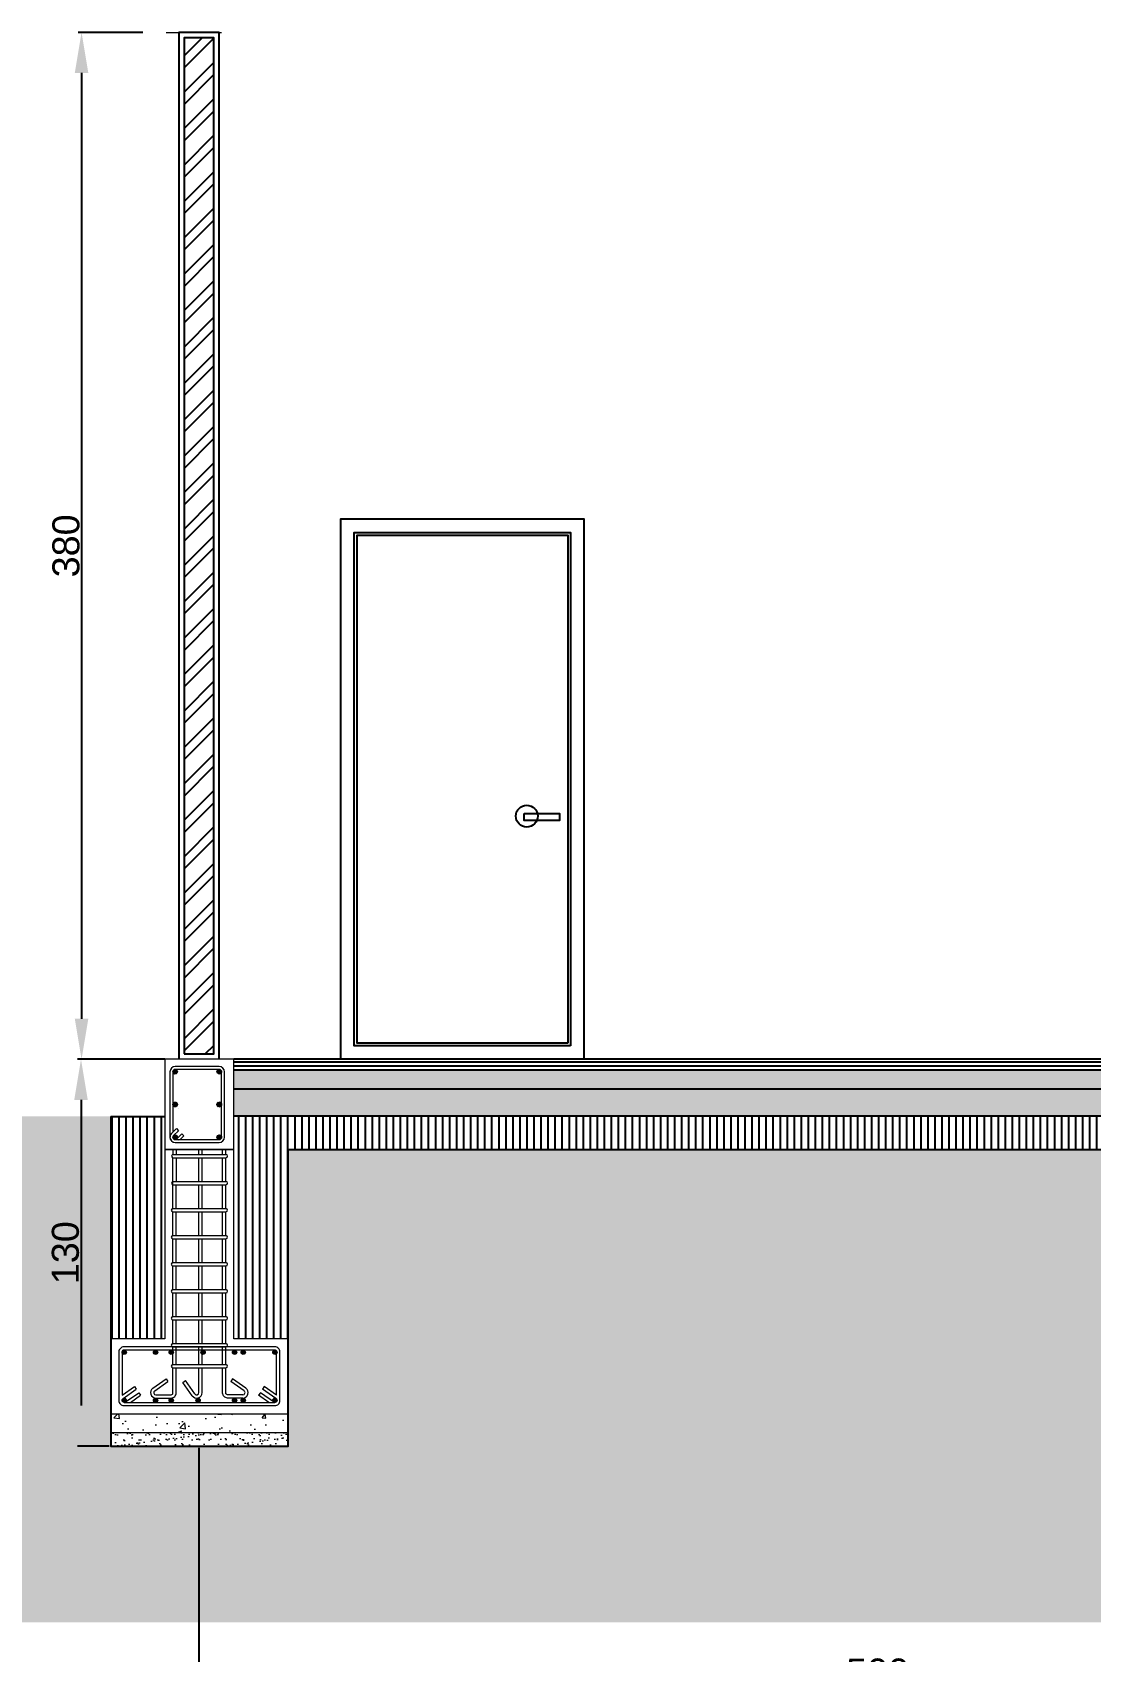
# Model space of a CAD drawing. Header units: centimetres. Extents: x 134057 to 145613, y 5028 to 39996.
# Drawn here: x 134915 to 135307, y 12963 to 13563 of the extents above; entities that cross this region are included whole.
import ezdxf

# ---------------------------------------------------------------- set-up
doc = ezdxf.new("R2010")
doc.units = ezdxf.units.CM
doc.header["$PDMODE"] = 2
for name, color, linetype in [('balok', 123, 'Continuous'), ('dinding', 151, 'Continuous'), ('kuzen', 191, 'Continuous'), ('sloof', 103, 'Continuous')]:
    doc.layers.add(name, color=color, linetype=linetype)
doc.layers.add('pondasi', color=131, linetype='Continuous', lineweight=18)
doc.styles.get("Standard").update_dxf_attribs({"font": 'arial.ttf'})
doc.linetypes.add('BATTING', pattern='A,0.00254,-2.54,[134,ltypeshp.shx,S=2.54,R=0,X=-2.54,Y=0],-5.08,[134,ltypeshp.shx,S=2.54,R=180,X=2.54,Y=0],-2.54', length=10.16254)
doc.dimstyles.new('ISO-25', dxfattribs={"dimtxt": 2.5, "dimasz": 2.5, "dimexe": 1.25, "dimexo": 0.625, "dimtad": 1, "dimtxsty": 'Standard', "dimcen": 2.5, "dimadec": 0, "dimazin": 0, "dimtfac": 1, "dimtmove": 0, "dimatfit": 3, "dimfxl": 1, "dimarcsym": 0})

# ---------------------------------------------------------------- blocks, each defined once
blk = doc.blocks.new('*D83')
at = {"layer": 'Defpoints', "color": 0, "transparency": 16777216}
for p in [(134956.93, 13562.62), (134933.62, 13182.62), (134956.93, 13182.62)]:
    blk.add_point(p, dxfattribs=at)
at = {"layer": 'dinding', "color": 0, "lineweight": -2, "transparency": 16777216}
for p, q in [((134956.3, 13562.62), (134932.37, 13562.62)), ((134933.62, 13547.62), (134933.62, 13197.62)), ((134956.3, 13182.62), (134932.37, 13182.62))]:
    blk.add_line(p, q, dxfattribs=at)
at = {"layer": 'dinding', "color": 0, "transparency": 16777216}
for points in [[(134931.12, 13547.62), (134936.12, 13547.62), (134933.62, 13562.62)], [(134931.12, 13197.62), (134936.12, 13197.62), (134933.62, 13182.62)]]:
    blk.add_solid(points, dxfattribs=at)
at = {"layer": 'dinding', "color": 0, "transparency": 16777216, "insert": (134927.89, 13372.62), "char_height": 10, "attachment_point": 5, "rotation": 90}
blk.add_mtext('380', dxfattribs=at)
blk = doc.blocks.new('*D84')
at = {"layer": 'Defpoints', "color": 0, "transparency": 16777216}
for p in [(134944.43, 13182.62), (134933.42, 13039.49), (134944.43, 13039.49, -313.9)]:
    blk.add_point(p, dxfattribs=at)
at = {"layer": 'dinding', "color": 0, "lineweight": -2, "transparency": 16777216}
for p, q in [((134943.81, 13182.62), (134932.17, 13182.62)), ((134933.42, 13167.62), (134933.42, 13054.49)), ((134943.81, 13039.49), (134932.17, 13039.49))]:
    blk.add_line(p, q, dxfattribs=at)
at = {"layer": 'dinding', "color": 0, "transparency": 16777216}
for points in [[(134930.92, 13167.62), (134935.92, 13167.62), (134933.42, 13182.62)], [(134930.92, 13054.49), (134935.92, 13054.49), (134933.42, 13039.49)]]:
    blk.add_solid(points, dxfattribs=at)
at = {"layer": 'dinding', "color": 0, "transparency": 16777216, "insert": (134927.68, 13111.06), "char_height": 10, "attachment_point": 5, "rotation": 90}
blk.add_mtext('130', dxfattribs=at)
blk = doc.blocks.new('*D99')
at = {"layer": 'Defpoints', "color": 0, "transparency": 16777216}
for p in [(134977.07, 13039.49, -313.9), (135479.45, 13039.49, -313.9), (135479.45, 12950.09)]:
    blk.add_point(p, dxfattribs=at)
at = {"layer": 'dinding', "color": 0, "lineweight": -2, "transparency": 16777216}
for p, q in [((134977.07, 13038.86), (134977.07, 12948.84)), ((135479.45, 13038.86), (135479.45, 12948.84)), ((134992.07, 12950.09), (135464.45, 12950.09))]:
    blk.add_line(p, q, dxfattribs=at)
at = {"layer": 'dinding', "color": 0, "transparency": 16777216}
for points in [[(134992.07, 12952.59), (134992.07, 12947.59), (134977.07, 12950.09)], [(135464.45, 12952.59), (135464.45, 12947.59), (135479.45, 12950.09)]]:
    blk.add_solid(points, dxfattribs=at)
at = {"layer": 'dinding', "color": 0, "transparency": 16777216, "insert": (135228.26, 12955.82), "char_height": 10, "attachment_point": 5}
blk.add_mtext('500', dxfattribs=at)

msp = doc.modelspace()

# ---------------------------------------------------------------- hatches: boundary and pattern name
at = {"true_color": 0x636466}
h = msp.add_hatch(dxfattribs=at)
h.set_pattern_fill('EARTH', color=251, scale=3, angle=45)
h.set_pattern_definition([(45, (-11970.573, -23015.835), (0, 26.9407684), [19.05, -19.05]), (45, (-11975.624, -23010.783), (0, 26.9407684), [19.05, -19.05]), (45, (-11980.675, -23005.732), (0, 26.9407684), [19.05, -19.05]), (135, (-11980.675, -23002.364), (-26.9407684, 0), [19.05, -19.05]), (135, (-11975.624, -22997.313), (-26.9407684, 0), [19.05, -19.05]), (135, (-11970.573, -22992.261), (-26.9407684, 0), [19.05, -19.05])])
h.paths.add_polyline_path([(137100.97, 13161.624), (137012.411, 13161.624), (137012.411, 13039.487), (136946.811, 13039.487), (136946.811, 13149.213), (136512.411, 13149.213), (136512.411, 13079.213), (136512.411, 13039.487), (136446.811, 13039.487), (136446.811, 13149.213), (136012.411, 13149.213), (136012.411, 13039.487), (135946.811, 13039.487), (135946.811, 13149.213), (135512.411, 13149.213), (135512.411, 13039.487), (135446.811, 13039.487), (135446.811, 13149.213), (135010.031, 13149.213), (135010.031, 13039.487), (134944.431, 13039.487), (134944.431, 13161.518), (134859.717, 13161.518), (134859.717, 12974.35), (137100.97, 12974.35)])
at = {"layer": 'dinding', "true_color": 0x636466}
h = msp.add_hatch(dxfattribs=at)
h.set_pattern_fill('ANSI32', color=251)
h.set_pattern_definition([(45, (-12472.953, -23015.835), (-6.7351921, 6.7351921), []), (45, (-12468.463, -23015.835), (-6.7351921, 6.7351921), [])])
h.paths.add_polyline_path([(134982.573, 13560.624), (134971.573, 13560.624), (134971.573, 13184.624), (134982.573, 13184.624)])
h = msp.add_hatch(dxfattribs=at)
h.set_pattern_fill('AR-CONC', color=251, scale=0.06, angle=45)
h.set_pattern_definition([(95, (-11970.573, -23015.835), (8.405679, 7.05320276), [1.143, -12.573]), (40, (-11970.573, -23015.835), (-9.6011072, 6.6106037), [0.9144, -10.05843505]), (145.451445, (-11969.872, -23015.247), (-1.19542786, 13.6638061), [0.9714005, -10.6854147]), (91.1842, (-11972.728, -23013.68), (13.2846146, 9.7172048), [1.7145, -18.8595]), (141.635558, (-11971.62, -23012.87), (-0.425197, 20.5696058), [1.4571014, -16.0281365]), (36.184151, (-11972.728, -23013.68), (-0.425197, 20.5696058), [1.371598, -15.087584]), (66, (-11971.111, -23013.141), (10.77119876, 2.09370894), [1.143, -12.573]), (11, (-11971.111, -23013.14), (-5.1923956, 10.4364716), [0.9144, -10.0584]), (116.451445, (-11970.214, -23012.966), (5.5788031, 12.53018056), [0.9714005, -10.68539626]), (82.5, (-11970.5726, -23015.8346), (-3.45632814, 3.71840482), [0, -9.93648, 0, -10.2108, 0, -10.0965]), (52.5, (-11970.5726, -23015.8346), (-1.41538364, 7.08522002), [0, -5.82168, 0, -9.70788, 0, -3.8481]), (12.5, (-11972.9757, -23018.2377), (5.99567178, 5.50957173), [0, -3.81, 0, -11.8872, 0, -15.7734]), (2.5, (-11974.053, -23019.3154), (5.20583427, 7.36334357), [0, -4.953, 0, -7.89432, 0, -11.2014])])
h.paths.add_polyline_path([(135466.811, 13178.624), (134990.031, 13178.624), (134990.031, 13171.624), (135466.811, 13171.624)])
h.paths.add_polyline_path([(135966.811, 13178.624), (135492.411, 13178.624), (135492.411, 13171.624), (135966.811, 13171.624)])
h.paths.add_polyline_path([(136466.811, 13178.624), (135992.411, 13178.624), (135992.411, 13171.624), (136466.811, 13171.624)])
h.paths.add_polyline_path([(136966.811, 13178.624), (136492.411, 13178.624), (136492.411, 13171.624), (136966.811, 13171.624)])
h = msp.add_hatch(dxfattribs=at)
h.set_pattern_fill('ANSI31', color=251, scale=0.82, angle=45)
h.set_pattern_definition([(90, (-11970.5726, -23015.8346), (-2.6035, 0), [])])
h.paths.add_polyline_path([(137012.411, 13161.624), (136992.411, 13161.624), (136992.411, 13149.213), (136992.411, 13079.213), (137012.411, 13079.213)])
h.paths.add_polyline_path([(136966.811, 13149.213), (136966.811, 13161.624), (136492.411, 13161.624), (136492.411, 13149.213), (136492.411, 13079.213), (136512.411, 13079.213), (136512.411, 13149.213), (136946.811, 13149.213), (136946.811, 13079.213), (136966.811, 13079.213)])
h.paths.add_polyline_path([(136466.811, 13149.213), (136466.811, 13161.624), (135992.411, 13161.624), (135992.411, 13149.213), (135992.411, 13079.213), (136012.411, 13079.213), (136012.411, 13149.213), (136446.811, 13149.213), (136446.811, 13079.213), (136466.811, 13079.213)])
h.paths.add_polyline_path([(135966.811, 13149.213), (135966.811, 13161.624), (135492.411, 13161.624), (135492.411, 13149.213), (135492.411, 13079.213), (135512.411, 13079.213), (135512.411, 13149.213), (135946.811, 13149.213), (135946.811, 13079.213), (135966.811, 13079.213)])
h.paths.add_polyline_path([(135466.811, 13161.624), (134990.031, 13161.624), (134990.031, 13149.213), (134990.031, 13079.213), (135010.031, 13079.213), (135010.031, 13149.213), (135446.811, 13149.213), (135446.811, 13079.213), (135466.811, 13079.213), (135466.811, 13149.213)])
h.paths.add_polyline_path([(134964.431, 13149.213), (134964.431, 13170.494), (134964.431, 13161.624), (134944.431, 13161.624), (134944.431, 13079.213), (134964.431, 13079.213)])
h = msp.add_hatch(dxfattribs=at)
h.set_pattern_fill('AR-SAND', color=251, scale=0.075, angle=45)
h.set_pattern_definition([(82.5, (-11970.5726, -23015.8346), (-2.680360115, 2.51065117), [0, -2.8956, 0, -3.2385, 0, -3.095625]), (52.5, (-11970.5726, -23015.8346), (-1.41758196, 6.18549639), [0, -1.5621, 0, -2.60985, 0, -1.000125]), (12.5, (-11972.2294, -23017.4915), (4.187248694, 4.20249234), [0, -0.9525, 0, -3.429, 0, -4.47675]), (2.5, (-11972.2294, -23017.4915), (2.86710832, 5.23163086), [0, -0.47625, 0, -2.2479, 0, -2.57175])])
h.paths.add_polyline_path([(136966.811, 13170.494), (136966.811, 13171.624), (136492.411, 13171.624), (136492.411, 13161.624), (136966.811, 13161.624)])
h.paths.add_polyline_path([(136466.811, 13170.494), (136466.811, 13171.624), (135992.411, 13171.624), (135992.411, 13161.624), (136466.811, 13161.624)])
h.paths.add_polyline_path([(135966.811, 13170.494), (135966.811, 13171.624), (135492.411, 13171.624), (135492.411, 13161.624), (135966.811, 13161.624)])
h.paths.add_polyline_path([(135466.811, 13170.494), (135466.811, 13171.624), (134990.031, 13171.624), (134990.031, 13161.624), (135466.811, 13161.624)])
at = {"layer": 'pondasi'}
h = msp.add_hatch(color=256, dxfattribs=at)
h.dxf.hatch_style = 1
h.paths.add_polyline_path([(134948.631, 13074.213, -1), (134950.231, 13074.213, -1)])
h = msp.add_hatch(color=256, dxfattribs=at)
h.dxf.hatch_style = 1
h.paths.add_polyline_path([(134960.197, 13074.213, -1), (134961.797, 13074.213, -1)])
h = msp.add_hatch(color=256, dxfattribs=at)
h.dxf.hatch_style = 1
h.paths.add_polyline_path([(134966.005, 13074.213, -1), (134967.605, 13074.213, -1)])
h = msp.add_hatch(color=256, dxfattribs=at)
h.dxf.hatch_style = 1
h.paths.add_polyline_path([(134977.797, 13074.198, -1), (134979.397, 13074.198, -1)])
h = msp.add_hatch(color=256, dxfattribs=at)
h.dxf.hatch_style = 1
h.paths.add_polyline_path([(134989.439, 13074.213, -1), (134991.039, 13074.213, -1)])
h = msp.add_hatch(color=256, dxfattribs=at)
h.dxf.hatch_style = 1
h.paths.add_polyline_path([(134992.664, 13074.213, -1), (134994.264, 13074.213, -1)])
h = msp.add_hatch(color=256, dxfattribs=at)
h.dxf.hatch_style = 1
h.paths.add_polyline_path([(135004.381, 13074.213, -1), (135005.981, 13074.213, -1)])
h = msp.add_hatch(color=256, dxfattribs=at)
h.dxf.hatch_style = 1
h.paths.add_polyline_path([(134948.631, 13056.487, 1), (134950.231, 13056.487, 1)])
h = msp.add_hatch(color=256, dxfattribs=at)
h.dxf.hatch_style = 1
h.paths.add_polyline_path([(134960.197, 13056.487, 1), (134961.797, 13056.487, 1)])
h = msp.add_hatch(color=256, dxfattribs=at)
h.dxf.hatch_style = 1
h.paths.add_polyline_path([(134966.005, 13056.487, 1), (134967.605, 13056.487, 1)])
h = msp.add_hatch(color=256, dxfattribs=at)
h.dxf.hatch_style = 1
h.paths.add_polyline_path([(134975.931, 13056.487, 1), (134977.531, 13056.487, 1)])
h = msp.add_hatch(color=256, dxfattribs=at)
h.dxf.hatch_style = 1
h.paths.add_polyline_path([(134989.439, 13056.487, 1), (134991.039, 13056.487, 1)])
h = msp.add_hatch(color=256, dxfattribs=at)
h.dxf.hatch_style = 1
h.paths.add_polyline_path([(134992.664, 13056.487, 1), (134994.264, 13056.487, 1)])
h = msp.add_hatch(color=256, dxfattribs=at)
h.dxf.hatch_style = 1
h.paths.add_polyline_path([(135004.381, 13056.487, 1), (135005.981, 13056.487, 1)])
at = {"layer": 'pondasi', "lineweight": 5, "ltscale": 0.5}
h = msp.add_hatch(dxfattribs=at)
h.set_pattern_fill('AR-CONC', color=256, scale=0.09)
h.set_pattern_definition([(50, (134736.955, 7219.479), (16.39662, -1.434518), [1.7145, -18.8595]), (355, (134736.955, 7219.48), (-3.17191, 17.195116), [1.3716, -15.087653]), (100.45144, (134738.322, 7219.36), (13.224712, 15.760598), [1.4571, -16.02812]), (46.1842, (134736.955, 7224.051), (24.397114, -3.78381), [2.57175, -28.28925]), (96.63556, (134738.988, 7223.736), (21.36637, 22.26835), [2.18565, -24.0422]), (351.18415, (134736.955, 7224.05), (21.36637, 22.26835), [2.0574, -22.63138]), (21, (134739.241, 7222.908), (13.645295, -9.203868), [1.7145, -18.8595]), (326, (134739.241, 7222.908), (5.562183, 16.576917), [1.3716, -15.0876]), (71.45144, (134740.378, 7222.141), (19.207478, 7.37305), [1.4571, -16.028094]), (37.5, (134736.955, 7219.479), (0.277974, 7.6099535), [0, -14.90472, 0, -15.3162, 0, -15.14475]), (7.5, (134736.955, 7219.479), (6.01377, 9.016252), [0, -8.73252, 0, -14.56182, 0, -5.77215]), (327.5, (134731.8575, 7219.479), (12.2031536, -0.515587), [0, -5.715, 0, -17.8308, 0, -23.6601]), (317.5, (134729.571, 7219.479), (13.331626, 2.288384), [0, -7.4295, 0, -11.84148, 0, -16.8021])])
h.paths.add_polyline_path([(135010.031, 13051.487), (134944.431, 13051.487), (134944.431, 13044.487), (135010.031, 13044.487)])
h = msp.add_hatch(dxfattribs=at)
h.set_pattern_fill('AR-SAND', color=256, scale=0.08)
h.set_pattern_definition([(37.5, (134736.9553, 7219.4792), (-0.1280025, 3.9153059), [0, -3.08864, 0, -3.4544, 0, -3.302]), (7.5, (134736.955, 7219.479), (3.5961863, 5.734601), [0, -1.66624, 0, -2.78384, 0, -1.0668]), (327.5, (134734.456, 7219.4792), (6.327939, 0.0114975), [0, -1.016, 0, -3.6576, 0, -4.7752]), (317.5, (134734.456, 7219.479), (6.1084516, 1.7834346), [0, -0.508, 0, -2.39776, 0, -2.7432])])
h.paths.add_polyline_path([(135010.031, 13044.487), (134944.431, 13044.487), (134944.431, 13039.487), (135010.031, 13039.487)])
at = {"layer": 'sloof', "lineweight": 15}
h = msp.add_hatch(dxfattribs=at)
h.set_pattern_fill('ANSI33', color=256, scale=0.053202, style=0)
h.set_pattern_definition([(315, (134967.3963, 13178.04834), (-0.238885, -0.238885), []), (315, (134967.63518, 13178.04834), (-0.238885, -0.238885), [0.168917, -0.08446])])
h.paths.add_polyline_path([(134969.099, 13178.048, -1), (134967.396, 13178.048, -1)])
h = msp.add_hatch(dxfattribs=at)
h.set_pattern_fill('ANSI33', color=256, scale=0.053202, style=0)
h.set_pattern_definition([(225, (134985.44745, 13178.04834), (0.238885, -0.238885), []), (225, (134985.20857, 13178.04834), (0.238885, -0.238885), [0.168917, -0.08446])])
h.paths.add_polyline_path([(134983.745, 13178.048, 1), (134985.447, 13178.048, 1)])
h = msp.add_hatch(dxfattribs=at)
h.set_pattern_fill('ANSI33', color=256, scale=0.053202, style=0)
h.set_pattern_definition([(45, (134967.3963, 13165.91825), (-0.238885, 0.238885), []), (45, (134967.63518, 13165.91825), (-0.238885, 0.238885), [0.168917, -0.08446])])
h.paths.add_polyline_path([(134969.099, 13165.918, 1), (134967.396, 13165.918, 1)])
h = msp.add_hatch(dxfattribs=at)
h.set_pattern_fill('ANSI33', color=256, scale=0.053202, style=0)
h.set_pattern_definition([(315, (134967.3963, 13165.91825), (-0.238885, -0.238885), []), (315, (134967.63518, 13165.91825), (-0.238885, -0.238885), [0.168917, -0.08446])])
h.paths.add_polyline_path([(134969.099, 13165.918, -1), (134967.396, 13165.918, -1)])
h = msp.add_hatch(dxfattribs=at)
h.set_pattern_fill('ANSI33', color=256, scale=0.053202, style=0)
h.set_pattern_definition([(135, (134985.44745, 13165.91825), (0.238885, 0.238885), []), (135, (134985.20857, 13165.91825), (0.238885, 0.238885), [0.168917, -0.08446])])
h.paths.add_polyline_path([(134983.745, 13165.918, -1), (134985.447, 13165.918, -1)])
h = msp.add_hatch(dxfattribs=at)
h.set_pattern_fill('ANSI33', color=256, scale=0.053202, style=0)
h.set_pattern_definition([(225, (134985.44745, 13165.91825), (0.238885, -0.238885), []), (225, (134985.20857, 13165.91825), (0.238885, -0.238885), [0.168917, -0.08446])])
h.paths.add_polyline_path([(134983.745, 13165.918, 1), (134985.447, 13165.918, 1)])
h = msp.add_hatch(dxfattribs=at)
h.set_pattern_fill('ANSI33', color=256, scale=0.053202, style=0)
h.set_pattern_definition([(45, (134967.3963, 13153.78815), (-0.238885, 0.238885), []), (45, (134967.63518, 13153.78815), (-0.238885, 0.238885), [0.168917, -0.08446])])
h.paths.add_polyline_path([(134969.099, 13153.788, 1), (134967.396, 13153.788, 1)])
h = msp.add_hatch(dxfattribs=at)
h.set_pattern_fill('ANSI33', color=256, scale=0.053202, style=0)
h.set_pattern_definition([(135, (134985.44745, 13153.78815), (0.238885, 0.238885), []), (135, (134985.20857, 13153.78815), (0.238885, 0.238885), [0.168917, -0.08446])])
h.paths.add_polyline_path([(134983.745, 13153.788, -1), (134985.447, 13153.788, -1)])

# ---------------------------------------------------------------- linework, layer by layer
at = {"layer": 'balok', "lineweight": 15}
msp.add_line((134964.925, 13562.624), (134985.448, 13562.624), dxfattribs=at)
at = {"layer": 'dinding'}
for p, q in [((134964.431, 13182.624), (134944.431, 13182.624)), ((135466.811, 13182.624), (134990.031, 13182.624)), ((135466.811, 13181.624), (134990.031, 13181.624)), ((135466.811, 13178.624), (134990.031, 13178.624)), ((135466.811, 13171.624), (134990.031, 13171.624)), ((134944.431, 13161.518, -313.896), (134964.431, 13161.518, -313.896)), ((135466.811, 13161.624), (134990.031, 13161.624))]:
    msp.add_line(p, q, dxfattribs=at)
at = {"layer": 'dinding', "linetype": 'BATTING', "ltscale": 0.12}
msp.add_line((135466.811, 13180.124), (134990.031, 13180.124), dxfattribs=at)
at = {"layer": 'dinding'}
msp.add_lwpolyline([(134984.573, 13182.624), (134984.573, 13562.624), (134969.573, 13562.624), (134969.573, 13182.624)], dxfattribs=at)
msp.add_lwpolyline([(134971.573, 13184.624), (134982.573, 13184.624), (134982.573, 13560.624), (134971.573, 13560.624)], close=True, dxfattribs=at)
at = {"layer": 'dinding', "elevation": -313.896}
msp.add_lwpolyline([(134944.431, 13161.518), (134944.431, 13039.487), (135010.031, 13039.487), (135010.031, 13149.213), (135446.811, 13149.213), (135446.811, 13039.487), (135512.411, 13039.487), (135512.411, 13149.213), (135946.811, 13149.213), (135946.811, 13039.487), (136012.411, 13039.487), (136012.411, 13149.213), (136446.811, 13149.213), (136446.811, 13039.487), (136512.411, 13039.487), (136512.411, 13079.213), (136512.411, 13149.213), (136946.811, 13149.213), (136946.811, 13039.487), (137012.411, 13039.487), (137012.411, 13161.624)], dxfattribs=at)
at = {"layer": 'kuzen'}
for points in [[(135119.573, 13182.624), (135029.573, 13182.624), (135029.573, 13382.624), (135119.573, 13382.624)], [(135114.573, 13187.624), (135034.573, 13187.624), (135034.573, 13377.624), (135114.573, 13377.624)], [(135113.573, 13188.624), (135035.573, 13188.624), (135035.573, 13376.624), (135113.573, 13376.624)], [(135097.41, 13273.647), (135110.527, 13273.647), (135110.527, 13270.949), (135097.41, 13270.949)]]:
    msp.add_lwpolyline(points, close=True, dxfattribs=at)
msp.add_circle((135098.395, 13272.624), 4.052, dxfattribs=at)
at = {"layer": 'pondasi', "lineweight": 15}
for p, q in [((134964.431, 13149.213), (134984.953, 13149.213)), ((134967.891, 13149.213), (134990.031, 13149.213))]:
    msp.add_line(p, q, dxfattribs=at)
at = {"layer": 'pondasi'}
for p, q in [((134967.54, 13147.413, -387.947), (134987.031, 13147.413, -627.792)), ((134967.54, 13146.213, -387.947), (134987.031, 13146.213, -627.792)), ((134977.048, 13147.413, -313.896), (134977.048, 13149.213, -313.896)), ((134977.048, 13137.413, -313.896), (134977.048, 13146.213, -313.896)), ((134978.248, 13147.413, -313.896), (134978.248, 13149.213, -313.896)), ((134978.248, 13137.413, -313.896), (134978.248, 13146.213, -313.896)), ((134967.54, 13137.413, -387.947), (134987.031, 13137.413, -627.792)), ((134967.54, 13136.213, -387.947), (134987.031, 13136.213, -627.792)), ((134977.048, 13127.413, -313.896), (134977.048, 13136.213, -313.896)), ((134978.248, 13127.413, -313.896), (134978.248, 13136.213, -313.896)), ((134967.431, 13127.413, -627.792), (134987.031, 13127.413, -627.792)), ((134967.431, 13126.213, -627.792), (134987.031, 13126.213, -627.792)), ((134977.048, 13117.413, -313.896), (134977.048, 13126.213, -313.896)), ((134978.248, 13117.413, -313.896), (134978.248, 13126.213, -313.896)), ((134967.431, 13117.413, -627.792), (134987.031, 13117.413, -627.792)), ((134967.431, 13116.213, -627.792), (134987.031, 13116.213, -627.792)), ((134977.048, 13107.413, -313.896), (134977.048, 13116.213, -313.896)), ((134978.248, 13107.413, -313.896), (134978.248, 13116.213, -313.896)), ((134967.431, 13107.413, -627.792), (134987.031, 13107.413, -627.792)), ((134967.431, 13106.213, -627.792), (134987.031, 13106.213, -627.792)), ((134977.048, 13097.413, -313.896), (134977.048, 13106.213, -313.896)), ((134978.248, 13097.413, -313.896), (134978.248, 13106.213, -313.896)), ((134967.431, 13097.413, -627.792), (134987.031, 13097.413, -627.792)), ((134967.431, 13096.213, -627.792), (134987.031, 13096.213, -627.792)), ((134977.048, 13087.413, -313.896), (134977.048, 13096.213, -313.896)), ((134978.248, 13087.413, -313.896), (134978.248, 13096.213, -313.896)), ((134967.431, 13087.413, -627.792), (134987.031, 13087.413, -627.792)), ((134967.431, 13086.213, -627.792), (134987.031, 13086.213, -627.792)), ((134977.048, 13077.413, -313.896), (134977.048, 13086.213, -313.896)), ((134978.248, 13077.413, -313.896), (134978.248, 13086.213, -313.896)), ((134967.431, 13077.413, -627.792), (134987.031, 13077.413, -627.792)), ((134967.431, 13076.213, -627.792), (134987.031, 13076.213, -627.792)), ((134977.022, 13069.687, -627.792), (134977.022, 13076.213, -627.792)), ((134978.222, 13069.687, -627.792), (134978.222, 13076.213, -627.792)), ((134967.431, 13069.687, -627.792), (134987.031, 13069.687, -627.792)), ((134967.431, 13068.487, -627.792), (134987.031, 13068.487, -627.792)), ((134977.022, 13059.287, -627.792), (134977.022, 13068.487, -627.792)), ((134978.222, 13059.287, -627.792), (134978.222, 13068.487, -627.792)), ((134960, 13060.926, -627.792), (134964.915, 13064.367, -627.792)), ((134960.688, 13059.943, -627.792), (134965.603, 13063.384, -627.792)), ((134964.915, 13064.367, -627.792), (134965.603, 13063.384, -627.792)), ((134971.142, 13063.055, -627.792), (134972.125, 13063.743, -627.792)), ((134974.583, 13058.14, -627.792), (134971.142, 13063.055, -627.792)), ((134975.566, 13058.828, -627.792), (134972.125, 13063.743, -627.792)), ((134989.546, 13064.367, -627.792), (134988.858, 13063.384, -627.792)), ((134993.773, 13059.943, -627.792), (134988.858, 13063.384, -627.792)), ((134994.461, 13060.926, -627.792), (134989.546, 13064.367, -627.792)), ((134948.631, 13058.369, -627.792), (134953.198, 13061.567, -627.792)), ((134948.972, 13057.143, -627.792), (134953.887, 13060.584, -627.792)), ((134949.889, 13055.832, -627.792), (134954.804, 13059.273, -627.792)), ((134951.775, 13055.687, -627.792), (134955.493, 13058.29, -627.792)), ((134953.198, 13061.567, -627.792), (134953.887, 13060.584, -627.792)), ((134954.804, 13059.273, -627.792), (134955.493, 13058.29, -627.792)), ((134999.855, 13059.273, -627.792), (134999.166, 13058.29, -627.792)), ((135002.884, 13055.687, -627.792), (134999.166, 13058.29, -627.792)), ((135004.976, 13055.687, -627.792), (134999.855, 13059.273, -627.792)), ((135001.263, 13061.567, -627.792), (135000.574, 13060.584, -627.792)), ((135005.489, 13057.143, -627.792), (135000.574, 13060.584, -627.792)), ((135005.831, 13058.369, -627.792), (135001.263, 13061.567, -627.792)), ((134944.431, 13051.487, -627.792), (134944.431, 13044.487, -627.792)), ((135010.031, 13044.487, -627.792), (135010.031, 13051.487, -627.792)), ((134944.431, 13044.487, -627.792), (135010.031, 13044.487, -627.792)), ((134944.431, 13039.487, -627.792), (134944.431, 13044.487, -627.792)), ((135010.031, 13044.487, -627.792), (135010.031, 13039.487, -627.792)), ((135010.031, 13039.487, -627.792), (134944.431, 13039.487, -627.792))]:
    msp.add_line(p, q, dxfattribs=at)
for points, elevation in [([(134990.031, 13079.213), (134990.031, 13149.213), (134964.431, 13149.213), (134964.431, 13079.213)], -313.896), ([(134967.431, 13127.413), (134967.431, 13146.213)], -627.792), ([(134967.54, 13147.413), (134967.54, 13149.213)], -387.947), ([(134968.74, 13147.413), (134968.74, 13149.213)], -387.947), ([(134968.74, 13137.413), (134968.74, 13146.213)], -387.947), ([(134985.831, 13147.413), (134985.831, 13149.213)], -627.792), ([(134985.831, 13137.413), (134985.831, 13146.213)], -627.792), ([(134987.031, 13147.413), (134987.031, 13149.213)], -627.792), ([(134987.031, 13137.413), (134987.031, 13146.213)], -627.792), ([(134968.631, 13127.413), (134968.631, 13136.213)], -627.792), ([(134985.831, 13127.413), (134985.831, 13136.213)], -627.792), ([(134987.031, 13127.413), (134987.031, 13136.213)], -627.792), ([(134967.431, 13117.413), (134967.431, 13126.213)], -627.792), ([(134968.631, 13117.413), (134968.631, 13126.213)], -627.792), ([(134985.831, 13117.413), (134985.831, 13126.213)], -627.792), ([(134987.031, 13117.413), (134987.031, 13126.213)], -627.792), ([(134967.431, 13107.413), (134967.431, 13116.213)], -627.792), ([(134968.631, 13107.413), (134968.631, 13116.213)], -627.792), ([(134985.831, 13107.413), (134985.831, 13116.213)], -627.792), ([(134987.031, 13107.413), (134987.031, 13116.213)], -627.792), ([(134967.431, 13097.413), (134967.431, 13106.213)], -627.792), ([(134968.631, 13097.413), (134968.631, 13106.213)], -627.792), ([(134985.831, 13097.413), (134985.831, 13106.213)], -627.792), ([(134987.031, 13097.413), (134987.031, 13106.213)], -627.792), ([(134967.431, 13087.413), (134967.431, 13096.213)], -627.792), ([(134968.631, 13087.413), (134968.631, 13096.213)], -627.792), ([(134985.831, 13087.413), (134985.831, 13096.213)], -627.792), ([(134987.031, 13087.413), (134987.031, 13096.213)], -627.792), ([(134967.431, 13077.413), (134967.431, 13086.213)], -627.792), ([(134968.631, 13077.413), (134968.631, 13086.213)], -627.792), ([(134985.831, 13077.413), (134985.831, 13086.213)], -627.792), ([(134987.031, 13077.413), (134987.031, 13086.213)], -627.792), ([(134964.431, 13079.213), (134944.431, 13079.213), (134944.431, 13051.487), (135010.031, 13051.487), (135010.031, 13079.213), (134990.031, 13079.213)], -313.896), ([(134967.431, 13069.687), (134967.431, 13076.213)], -627.792), ([(134968.631, 13069.687), (134968.631, 13076.213)], -627.792), ([(134985.831, 13069.687), (134985.831, 13076.213)], -627.792), ([(134987.031, 13069.687), (134987.031, 13076.213)], -627.792)]:
    msp.add_lwpolyline(points, dxfattribs=dict(at, elevation=elevation))
at = {"layer": 'pondasi', "elevation": -313.896}
msp.add_lwpolyline([(134949.281, 13054.487), (135005.181, 13054.487, 0.4142136), (135007.031, 13056.337), (135007.031, 13074.363, 0.4142136), (135005.181, 13076.213), (134949.281, 13076.213, 0.4142136), (134947.431, 13074.363), (134947.431, 13056.337, 0.4142136)], format="xyb", close=True, dxfattribs=at)
at = {"layer": 'pondasi'}
for points, elevation in [([(135005.831, 13058.369), (135005.831, 13074.363, 0.4142136), (135005.181, 13075.013), (134949.281, 13075.013, 0.4142136), (134948.631, 13074.363), (134948.631, 13058.369)], -313.896), ([(134961.147, 13058.487), (134966.781, 13058.487, 0.4142136), (134967.431, 13059.137), (134967.431, 13068.487)], -627.792), ([(134961.147, 13057.287), (134966.781, 13057.287, 0.4142136), (134968.631, 13059.137), (134968.631, 13068.487)], -627.792), ([(134993.314, 13057.287), (134987.681, 13057.287, -0.4142136), (134985.831, 13059.137), (134985.831, 13068.487)], -627.792), ([(134993.314, 13058.487), (134987.681, 13058.487, -0.4142136), (134987.031, 13059.137), (134987.031, 13068.487)], -627.792), ([(134949.431, 13055.687), (135005.181, 13055.687, 0.4142136), (135005.831, 13056.337), (135005.831, 13056.954)], -313.896)]:
    msp.add_lwpolyline(points, format="xyb", dxfattribs=dict(at, elevation=elevation))
for centre in [(134949.431, 13074.213, -627.792), (134960.997, 13074.213, -627.792), (134966.805, 13074.213, -313.896), (134978.597, 13074.198, -627.792), (134990.239, 13074.213, -313.896), (134993.464, 13074.213, -627.792), (135005.181, 13074.213, -627.792), (134949.431, 13056.487, -627.792), (134960.997, 13056.487, -627.792), (134966.805, 13056.487, -313.896), (134976.731, 13056.487, -313.896), (134990.239, 13056.487, -313.896), (134993.464, 13056.487, -627.792), (135005.181, 13056.487, -627.792)]:
    msp.add_circle(centre, 0.8, dxfattribs=at)
for centre, radius, start, end in [((134967.54, 13146.813, -387.947), 0.6, 90, 270), ((134987.031, 13146.813, -627.792), 0.6, 270, 90), ((134967.54, 13136.813, -387.947), 0.6, 90, 270), ((134987.031, 13136.813, -627.792), 0.6, 270, 90), ((134967.431, 13126.813, -627.792), 0.6, 90, 270), ((134987.031, 13126.813, -627.792), 0.6, 270, 90), ((134967.431, 13116.813, -627.792), 0.6, 90, 270), ((134987.031, 13116.813, -627.792), 0.6, 270, 90), ((134967.431, 13106.813, -627.792), 0.6, 90, 270), ((134987.031, 13106.813, -627.792), 0.6, 270, 90), ((134967.431, 13096.813, -627.792), 0.6, 90, 270), ((134987.031, 13096.813, -627.792), 0.6, 270, 90), ((134967.431, 13086.813, -627.792), 0.6, 90, 270), ((134987.031, 13086.813, -627.792), 0.6, 270, 90), ((134967.431, 13076.813, -627.792), 0.6, 90, 270), ((134987.031, 13076.813, -627.792), 0.6, 270, 90), ((134967.431, 13069.087, -627.792), 0.6, 90, 270), ((134987.031, 13069.087, -627.792), 0.6, 270, 90), ((134961.147, 13059.287, -627.792), 2, 125, 270), ((134961.147, 13059.287, -627.792), 0.8, 125, 270), ((134976.222, 13059.287, -627.792), 2, 215, 0), ((134976.222, 13059.287, -627.792), 0.8, 215, 0), ((134993.314, 13059.287, -627.792), 2, 270, 55), ((134993.314, 13059.287, -627.792), 0.8, 270, 55)]:
    msp.add_arc(centre, radius, start, end, dxfattribs=at)
at = {"layer": 'sloof', "lineweight": 15}
for p, q in [((134984.953, 13182.624), (134964.431, 13182.624)), ((134964.431, 13182.624, -313.896), (134964.431, 13170.494, -313.896)), ((134990.031, 13182.624), (134967.891, 13182.624)), ((134990.031, 13149.213, -313.896), (134990.031, 13182.624, -313.896)), ((134966.332, 13178.048), (134966.332, 13165.918)), ((134967.396, 13178.048), (134967.396, 13165.918)), ((134980.378, 13179.964), (134968.248, 13179.964)), ((134980.378, 13178.9), (134968.248, 13178.9)), ((134984.596, 13179.964), (134972.466, 13179.964)), ((134984.596, 13178.9), (134972.466, 13178.9)), ((134985.447, 13165.918), (134985.447, 13178.048)), ((134986.511, 13165.918), (134986.511, 13178.048)), ((134964.431, 13170.494, -313.896), (134964.431, 13149.213, -313.896)), ((134966.332, 13165.918), (134966.332, 13153.788)), ((134967.396, 13165.918), (134967.396, 13155.636)), ((134985.447, 13153.788), (134985.447, 13165.918)), ((134986.511, 13153.788), (134986.511, 13165.918)), ((134968.248, 13152.937), (134980.378, 13152.937)), ((134968.248, 13151.873), (134980.378, 13151.873)), ((134972.466, 13152.937), (134984.596, 13152.937)), ((134972.466, 13151.873), (134984.596, 13151.873))]:
    msp.add_line(p, q, dxfattribs=at)
for points in [[(134969.622, 13164.585), (134969.609, 13164.571)], [(134966.9, 13155.149), (134968.767, 13156.979), (134969.512, 13156.219), (134967.646, 13154.39)], [(134968.849, 13153.186), (134970.678, 13155.053), (134971.438, 13154.308), (134970.095, 13152.937)], [(134969.622, 13152.455), (134969.609, 13152.441)]]:
    msp.add_lwpolyline(points, dxfattribs=at)
for centre in [(134968.248, 13178.048), (134984.596, 13178.048), (134968.248, 13165.918), (134968.248, 13165.918), (134984.596, 13165.918), (134984.596, 13165.918), (134968.248, 13153.788), (134984.596, 13153.788)]:
    msp.add_circle(centre, 0.851, dxfattribs=at)
for centre, radius, start, end in [((134968.248, 13178.048), 1.915, 90, 180), ((134968.248, 13178.048), 0.851, 90, 180), ((134984.596, 13178.048), 1.915, 0, 90), ((134984.596, 13178.048), 0.851, 360, 90), ((134968.248, 13165.918), 0.851, 90, 180), ((134968.248, 13165.918), 0.851, 180, 270), ((134968.248, 13165.918), 1.915, 315.2895, 315.868534), ((134984.596, 13165.918), 0.851, 360, 90), ((134984.596, 13165.918), 0.851, 270, 360), ((134968.248, 13153.788), 1.915, 134.131466, 270), ((134968.248, 13153.788), 1.915, 180, 270), ((134968.248, 13153.788), 0.851, 180, 270), ((134968.248, 13153.788), 1.915, 315.2895, 315.868534), ((134984.596, 13153.788), 0.851, 270, 360), ((134984.596, 13153.788), 1.915, 270, 360)]:
    msp.add_arc(centre, radius, start, end, dxfattribs=at)

# ---------------------------------------------------------------- dimensions: what is measured, and where the dimension line sits
at = {"layer": 'dinding'}
dim = msp.add_linear_dim(base=(134933.625, 13182.624), p1=(134956.925, 13562.624), p2=(134956.925, 13182.624), angle=90, dimstyle='ISO-25', override={"dimtxt": 10, "dimasz": 15}, dxfattribs=at)
dim.commit()
dim.dimension.update_dxf_attribs({"geometry": '*D83', "text_midpoint": (134927.89, 13372.624)})
dim = msp.add_linear_dim(base=(134933.416, 13039.487), p1=(134944.431, 13182.624), p2=(134944.431, 13039.487, -313.896), angle=90, text='130', dimstyle='ISO-25', override={"dimtxt": 10, "dimasz": 15}, dxfattribs=at)
dim.commit()
dim.dimension.update_dxf_attribs({"geometry": '*D84', "text_midpoint": (134927.682, 13111.055)})
dim = msp.add_linear_dim(base=(135479.453, 12950.089), p1=(134977.073, 13039.487, -313.896), p2=(135479.453, 13039.487, -313.896), text='500', dimstyle='ISO-25', override={"dimtxt": 10, "dimasz": 15}, dxfattribs=at)
dim.commit()
dim.dimension.update_dxf_attribs({"geometry": '*D99', "text_midpoint": (135228.263, 12950.089), "dimtype": 160})

doc.saveas('drawing.dxf')
